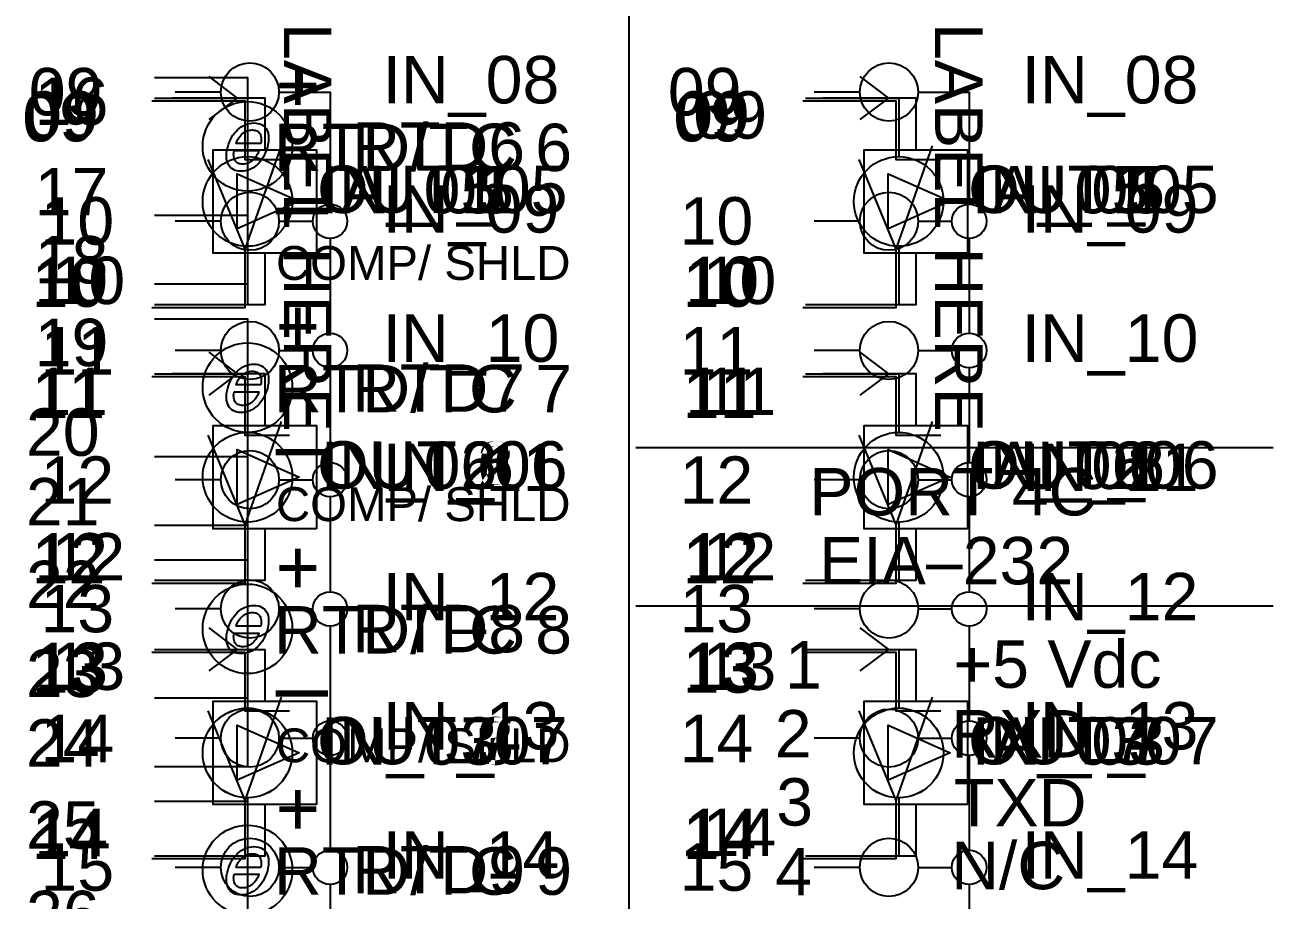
# Model space of a CAD drawing. Extents: x 1 to 23.7, y 0.2 to 17.
# Drawn here: x 18.198 to 20.01, y 12.11 to 13.38 of the extents above; entities that cross this region are included whole.
import ezdxf

# ---------------------------------------------------------------- set-up
doc = ezdxf.new("R2010")
doc.units = 0
doc.header["$MEASUREMENT"] = 0
for name, color, linetype in [('2_01__0-__EMPTY', 7, 'CONTINUOUS'), ('2_02__A0__EIA-232_EIA-485', 7, 'CONTINUOUS'), ('2_03__1-___4__DI__4__DO__S', 7, 'CONTINUOUS'), ('2_04__B-___4__DI__4__DO__F', 7, 'CONTINUOUS'), ('2_05__C-___4__DI__3__DO', 7, 'CONTINUOUS'), ('2_06__2X___8__DO__STD_FORM', 7, 'CONTINUOUS'), ('2_07__2A___8__DO__STD_FORM', 7, 'CONTINUOUS'), ('2_08__2B___8__DO__STD__6__', 7, 'CONTINUOUS'), ('2_09__2C___8__DO__STD__2__', 7, 'CONTINUOUS'), ('2_10__3-___8__DI', 7, 'CONTINUOUS'), ('2_11__D-___14__DI', 7, 'CONTINUOUS'), ('2_12__5-___8__AI', 7, 'CONTINUOUS'), ('2_13__6-___4__AI__4__AO', 7, 'CONTINUOUS'), ('3_01__0-__EMPTY', 7, 'CONTINUOUS'), ('3_02__9X__RTD', 7, 'CONTINUOUS'), ('3_03__91__RTD_TC', 7, 'CONTINUOUS'), ('3_04__1-___4__DI__4__DO__S', 7, 'CONTINUOUS'), ('3_05__B-___4__DI__4__DO__F', 7, 'CONTINUOUS'), ('3_06__C-___4__DI__3__DO', 7, 'CONTINUOUS'), ('3_07__2X___8__DO__STD_FORM', 7, 'CONTINUOUS'), ('3_08__2A___8__DO__STD_FORM', 7, 'CONTINUOUS'), ('3_09__2B___8__DO__STD__6__', 7, 'CONTINUOUS'), ('3_10__2C___8__DO__STD__2__', 7, 'CONTINUOUS'), ('3_11__3-___8__DI', 7, 'CONTINUOUS'), ('3_12__D-___14__DI', 7, 'CONTINUOUS'), ('3_13__5-___8__AI', 7, 'CONTINUOUS'), ('3_14__6-___4__AI__4__AO', 7, 'CONTINUOUS'), ('6_00_____DWG', 7, 'CONTINUOUS')]:
    doc.layers.add(name, color=color, linetype=linetype)
doc.styles.add('ARIAL', font='arial.ttf')

msp = doc.modelspace()

# ---------------------------------------------------------------- linework, layer by layer
at = {"layer": '2_02__A0__EIA-232_EIA-485'}
for points in [[(19.0846, 12.7667), (20.0096, 12.7667)], [(19.0846, 12.5367), (20.0096, 12.5367)]]:
    msp.add_lwpolyline(points, dxfattribs=at)
at = {"layer": '2_03__1-___4__DI__4__DO__S'}
for points in [[(19.3312, 13.2735), (19.4662, 13.2735), (19.4662, 13.1885)], [(19.4662, 13.0585), (19.4662, 12.9735), (19.3312, 12.9735)], [(19.3312, 12.8734), (19.4662, 12.8734), (19.4662, 12.7884)], [(19.4662, 12.6584), (19.4662, 12.5734), (19.3312, 12.5734)], [(19.3312, 12.4733), (19.4662, 12.4734), (19.4662, 12.3884)], [(19.4662, 12.2584), (19.4662, 12.1734), (19.3312, 12.1734)]]:
    msp.add_lwpolyline(points, dxfattribs=at)
for centre in [(19.4662, 13.1235), (19.4662, 12.7234), (19.4662, 12.3234)]:
    msp.add_circle(centre, 0.065, dxfattribs=at)
at = {"layer": '2_04__B-___4__DI__4__DO__F'}
for points in [[(19.3312, 13.2735), (19.4662, 13.2735), (19.4662, 13.1885)], [(19.4662, 13.0585), (19.4662, 12.9735), (19.3312, 12.9735)], [(19.3312, 12.8734), (19.4662, 12.8734), (19.4662, 12.7884)], [(19.4662, 12.6584), (19.4662, 12.5734), (19.3312, 12.5734)], [(19.3312, 12.4733), (19.4662, 12.4734), (19.4662, 12.3884)], [(19.4662, 12.2584), (19.4662, 12.1734), (19.3312, 12.1734)]]:
    msp.add_lwpolyline(points, dxfattribs=at)
for centre in [(19.4662, 13.1235), (19.4662, 12.7234), (19.4662, 12.3233)]:
    msp.add_circle(centre, 0.065, dxfattribs=at)
at = {"layer": '2_05__C-___4__DI__3__DO'}
for points in [[(19.3312, 13.2735), (19.4662, 13.2735), (19.4662, 13.1885)], [(19.4662, 13.0585), (19.4662, 12.9735), (19.3312, 12.9735)], [(19.3312, 12.8734), (19.4662, 12.8734), (19.4662, 12.7884)], [(19.4662, 12.6584), (19.4662, 12.5734), (19.3312, 12.5734)], [(19.3312, 12.4733), (19.4662, 12.4734), (19.4662, 12.3884)], [(19.4662, 12.2584), (19.4662, 12.1734), (19.3312, 12.1734)]]:
    msp.add_lwpolyline(points, dxfattribs=at)
for centre in [(19.4662, 13.1235), (19.4662, 12.7234), (19.4662, 12.3233)]:
    msp.add_circle(centre, 0.065, dxfattribs=at)
at = {"layer": '2_06__2X___8__DO__STD_FORM'}
for points in [[(19.3273, 13.2695), (19.4623, 13.2695), (19.4623, 13.1844)], [(19.4086, 13.1844), (19.4623, 13.0544), (19.4623, 12.9694), (19.3273, 12.9694)], [(19.3273, 12.8695), (19.4623, 12.8695), (19.4623, 12.7844)], [(19.4086, 12.7844), (19.4623, 12.6544), (19.4623, 12.5694), (19.3273, 12.5694)], [(19.3273, 12.4696), (19.4623, 12.4696), (19.4623, 12.3845)], [(19.4086, 12.3844), (19.4623, 12.2544), (19.4623, 12.1695), (19.3273, 12.1695)]]:
    msp.add_lwpolyline(points, dxfattribs=at)
at = {"layer": '2_07__2A___8__DO__STD_FORM'}
for points in [[(19.3273, 13.2695), (19.4623, 13.2695), (19.4623, 13.2695), (19.4623, 13.1844), (19.5273, 13.1844)], [(19.5148, 13.2044), (19.4623, 13.0544), (19.4623, 12.9694), (19.3273, 12.9694)], [(19.3273, 12.8695), (19.4623, 12.8695), (19.4623, 12.8695), (19.4623, 12.7844), (19.5273, 12.7844)], [(19.5148, 12.8044), (19.4623, 12.6544), (19.4623, 12.5694), (19.3273, 12.5694)], [(19.3273, 12.4696), (19.4623, 12.4696), (19.4623, 12.4696), (19.4623, 12.3844), (19.5273, 12.3844)], [(19.5148, 12.4044), (19.4623, 12.2544), (19.4623, 12.1695), (19.3273, 12.1695)]]:
    msp.add_lwpolyline(points, dxfattribs=at)
at = {"layer": '2_08__2B___8__DO__STD__6__'}
for points in [[(19.3273, 13.2695), (19.4623, 13.2695), (19.4623, 13.1844)], [(19.4086, 13.1844), (19.4623, 13.0544), (19.4623, 12.9694), (19.3273, 12.9694)], [(19.3273, 12.8695), (19.4623, 12.8695), (19.4623, 12.7844)], [(19.4086, 12.7844), (19.4623, 12.6544), (19.4623, 12.5694), (19.3273, 12.5694)], [(19.3273, 12.4696), (19.4623, 12.4696), (19.4623, 12.4696), (19.4623, 12.3844), (19.5273, 12.3844)], [(19.5148, 12.4044), (19.4623, 12.2544), (19.4623, 12.1695), (19.3273, 12.1695)]]:
    msp.add_lwpolyline(points, dxfattribs=at)
at = {"layer": '2_09__2C___8__DO__STD__2__'}
for points in [[(19.3273, 13.2695), (19.4623, 13.2695), (19.4623, 13.2695), (19.4623, 13.1844), (19.5273, 13.1844)], [(19.5148, 13.2044), (19.4623, 13.0544), (19.4623, 12.9694), (19.3273, 12.9694)], [(19.3273, 12.8695), (19.4623, 12.8695), (19.4623, 12.8695), (19.4623, 12.7844), (19.5273, 12.7844)], [(19.5148, 12.8044), (19.4623, 12.6544), (19.4623, 12.5694), (19.3273, 12.5694)], [(19.3273, 12.4696), (19.4623, 12.4696), (19.4623, 12.4696), (19.4623, 12.3844), (19.5273, 12.3844)], [(19.5148, 12.4044), (19.4623, 12.2544), (19.4623, 12.1695), (19.3273, 12.1695)]]:
    msp.add_lwpolyline(points, dxfattribs=at)
at = {"layer": '2_10__3-___8__DI'}
for points in [[(19.3312, 13.2735), (19.4662, 13.2735), (19.4662, 13.1885)], [(19.4662, 13.0585), (19.4662, 12.9735), (19.3312, 12.9735)], [(19.3312, 12.8734), (19.4662, 12.8734), (19.4662, 12.7884)], [(19.4662, 12.6584), (19.4662, 12.5734), (19.3312, 12.5734)], [(19.3312, 12.4734), (19.4662, 12.4734), (19.4662, 12.3884)], [(19.4662, 12.2584), (19.4662, 12.1734), (19.3312, 12.1734)]]:
    msp.add_lwpolyline(points, dxfattribs=at)
for centre in [(19.4662, 13.1235), (19.4662, 12.7234), (19.4662, 12.3234)]:
    msp.add_circle(centre, 0.065, dxfattribs=at)
at = {"layer": '2_11__D-___14__DI'}
for points in [[(19.4099, 13.2823), (19.3435, 13.2823)], [(19.4944, 13.2823), (19.5685, 13.2823), (19.5685, 13.1198)], [(19.4099, 13.0948), (19.3435, 13.0948)], [(19.4944, 13.0948), (19.5435, 13.0948)], [(19.5685, 13.0698), (19.5685, 12.9323)], [(19.4099, 12.9073), (19.3435, 12.9073)], [(19.4944, 12.9073), (19.5435, 12.9073)], [(19.5685, 12.8823), (19.5685, 12.7448)], [(19.4099, 12.7198), (19.3435, 12.7198)], [(19.4944, 12.7198), (19.5435, 12.7198)], [(19.5685, 12.6948), (19.5685, 12.5573)], [(19.4099, 12.5323), (19.3435, 12.5323)], [(19.4944, 12.5323), (19.5435, 12.5323)], [(19.5685, 12.5073), (19.5685, 12.3698)], [(19.4099, 12.3448), (19.3435, 12.3448)], [(19.4944, 12.3448), (19.5435, 12.3448)], [(19.5685, 12.3198), (19.5685, 12.1823)], [(19.4099, 12.1573), (19.3435, 12.1573)], [(19.4944, 12.1573), (19.5435, 12.1573)], [(19.5685, 12.1323), (19.5685, 11.9698), (19.3435, 11.9698)]]:
    msp.add_lwpolyline(points, dxfattribs=at)
for centre, radius in [((19.4521, 13.2823), 0.0422), ((19.4521, 13.0948), 0.0422), ((19.5685, 13.0948), 0.025), ((19.4521, 12.9073), 0.0422), ((19.5685, 12.9073), 0.025), ((19.4521, 12.7198), 0.0422), ((19.5685, 12.7198), 0.025), ((19.4521, 12.5323), 0.0422), ((19.5685, 12.5323), 0.025), ((19.4521, 12.3448), 0.0422), ((19.5685, 12.3448), 0.025), ((19.4521, 12.1573), 0.0422), ((19.5685, 12.1573), 0.025)]:
    msp.add_circle(centre, radius, dxfattribs=at)
at = {"layer": '2_12__5-___8__AI'}
for points in [[(19.4099, 13.3049), (19.4512, 13.2736), (19.4099, 13.2424)], [(19.3562, 13.2737), (19.4912, 13.2737), (19.4912, 13.1987)], [(19.5661, 13.0487), (19.4161, 13.0487), (19.4161, 13.1986), (19.5661, 13.1986), (19.5661, 13.0487)], [(19.4511, 13.0837), (19.4511, 13.1637), (19.5411, 13.1237), (19.4511, 13.0837)], [(19.4912, 13.0486), (19.4912, 12.9735), (19.3562, 12.9735)], [(19.4099, 12.9049), (19.4512, 12.8736), (19.4099, 12.8424)], [(19.3562, 12.8737), (19.4912, 12.8737), (19.4912, 12.7986)], [(19.5661, 12.6486), (19.4161, 12.6486), (19.4161, 12.7986), (19.5661, 12.7986), (19.5661, 12.6486)], [(19.4511, 12.6836), (19.4511, 12.7636), (19.5411, 12.7236), (19.4511, 12.6836)], [(19.4912, 12.6486), (19.4912, 12.5735), (19.3562, 12.5735)], [(19.4099, 12.5048), (19.4512, 12.4736), (19.4099, 12.4424)], [(19.3562, 12.4736), (19.4912, 12.4736), (19.4912, 12.3985)], [(19.5661, 12.2485), (19.4161, 12.2485), (19.4161, 12.3985), (19.5661, 12.3985), (19.5661, 12.2485)], [(19.4511, 12.2836), (19.4511, 12.3636), (19.5411, 12.3235), (19.4511, 12.2836)], [(19.4912, 12.2485), (19.4912, 12.1734), (19.3562, 12.1734)]]:
    msp.add_lwpolyline(points, dxfattribs=at)
at = {"layer": '2_13__6-___4__AI__4__AO'}
for points in [[(19.4099, 13.3049), (19.4512, 13.2736), (19.4099, 13.2424)], [(19.3562, 13.2737), (19.4912, 13.2737), (19.4912, 13.1987)], [(19.5661, 13.0487), (19.4161, 13.0487), (19.4161, 13.1986), (19.5661, 13.1986), (19.5661, 13.0487)], [(19.4511, 13.0837), (19.4511, 13.1637), (19.5411, 13.1237), (19.4511, 13.0837)], [(19.4912, 13.0486), (19.4912, 12.9735), (19.3562, 12.9735)], [(19.4099, 12.9049), (19.4512, 12.8736), (19.4099, 12.8424)], [(19.3562, 12.8737), (19.4912, 12.8737), (19.4912, 12.7986)], [(19.5661, 12.6486), (19.4161, 12.6486), (19.4161, 12.7986), (19.5661, 12.7986), (19.5661, 12.6486)], [(19.4511, 12.6836), (19.4511, 12.7636), (19.5411, 12.7236), (19.4511, 12.6836)], [(19.4912, 12.6486), (19.4912, 12.5735), (19.3562, 12.5735)], [(19.4099, 12.5048), (19.4512, 12.4736), (19.4099, 12.4424)], [(19.3562, 12.4736), (19.4912, 12.4736), (19.4912, 12.3985)], [(19.5661, 12.2485), (19.4161, 12.2485), (19.4161, 12.3985), (19.5661, 12.3985), (19.5661, 12.2485)], [(19.4511, 12.2836), (19.4511, 12.3636), (19.5411, 12.3235), (19.4511, 12.2836)], [(19.4912, 12.2485), (19.4912, 12.1734), (19.3562, 12.1734)]]:
    msp.add_lwpolyline(points, dxfattribs=at)
at = {"layer": '3_02__9X__RTD'}
for points in [[(18.3861, 13.3034), (18.5211, 13.3035), (18.5211, 13.2685)], [(18.5211, 13.1385), (18.5211, 13.0034), (18.3861, 13.0034)], [(18.3861, 13.1034), (18.5211, 13.1034)], [(18.3861, 12.9534), (18.5211, 12.9534), (18.5211, 12.9184)], [(18.5211, 12.7884), (18.5211, 12.6534), (18.3861, 12.6534)], [(18.3861, 12.7534), (18.5211, 12.7534)], [(18.3861, 12.6034), (18.5211, 12.6034), (18.5211, 12.5684)], [(18.5211, 12.4384), (18.5211, 12.3034), (18.3861, 12.3034)], [(18.3861, 12.4034), (18.5211, 12.4034)], [(18.3861, 12.2534), (18.5211, 12.2534), (18.5211, 12.2184)]]:
    msp.add_lwpolyline(points, dxfattribs=at)
for points in [[(18.5366, 13.2368, -0.143998), (18.5459, 13.2318, -0.134668), (18.5509, 13.2225, -0.092608), (18.5514, 13.2098, -0.064693), (18.5474, 13.1949, -0.06933), (18.5401, 13.1822, -0.080584), (18.5301, 13.1729, -0.095051), (18.5182, 13.1679, -0.105205), (18.5056, 13.1679, -0.144282), (18.4964, 13.1729, -0.134327), (18.4914, 13.1822, -0.092374), (18.4908, 13.1949, -0.064684), (18.4948, 13.2098, -0.069188), (18.5022, 13.2225, -0.080393), (18.5121, 13.2318, -0.095121), (18.524, 13.2368, -0.105176)], [(18.5404, 13.2074), (18.5045, 13.2074), (18.5056, 13.2105, -0.062591), (18.5104, 13.2184, -0.080511), (18.5165, 13.224, -0.095491), (18.5238, 13.2269, -0.097303), (18.5316, 13.2269, -0.142807), (18.5373, 13.224, -0.135554), (18.5404, 13.2184, -0.08583), (18.541, 13.2105)], [(18.5016, 13.1974), (18.5375, 13.1974), (18.5364, 13.1943, -0.062591), (18.5316, 13.1864, -0.080511), (18.5255, 13.1808, -0.095491), (18.5183, 13.1779, -0.097303), (18.5105, 13.1779, -0.142807), (18.5048, 13.1808, -0.135554), (18.5016, 13.1864, -0.08583), (18.5011, 13.1943)], [(18.5366, 12.8868, -0.143998), (18.5459, 12.8818, -0.134668), (18.5509, 12.8725, -0.092608), (18.5514, 12.8598, -0.064693), (18.5474, 12.8449, -0.06933), (18.5401, 12.8322, -0.080584), (18.5301, 12.8229, -0.095051), (18.5182, 12.8179, -0.105205), (18.5056, 12.8179, -0.144282), (18.4964, 12.8229, -0.134327), (18.4914, 12.8322, -0.092374), (18.4908, 12.8449, -0.064684), (18.4948, 12.8598, -0.069188), (18.5022, 12.8725, -0.080393), (18.5121, 12.8818, -0.095121), (18.524, 12.8868, -0.105176)], [(18.5404, 12.8573), (18.5045, 12.8573), (18.5056, 12.8604, -0.062591), (18.5104, 12.8684, -0.080511), (18.5165, 12.8739, -0.095491), (18.5238, 12.8769, -0.097303), (18.5316, 12.8769, -0.142807), (18.5373, 12.8739, -0.135554), (18.5404, 12.8684, -0.08583), (18.541, 12.8604)], [(18.5016, 12.8473), (18.5375, 12.8473), (18.5364, 12.8442, -0.062591), (18.5316, 12.8363, -0.080511), (18.5255, 12.8308, -0.095491), (18.5183, 12.8278, -0.097303), (18.5105, 12.8278, -0.142807), (18.5048, 12.8308, -0.135554), (18.5016, 12.8363, -0.08583), (18.5011, 12.8442)], [(18.5366, 12.5368, -0.143998), (18.5459, 12.5318, -0.134668), (18.5509, 12.5225, -0.092608), (18.5514, 12.5098, -0.064693), (18.5474, 12.4949, -0.06933), (18.5401, 12.4822, -0.080584), (18.5301, 12.4729, -0.095051), (18.5182, 12.4679, -0.105205), (18.5056, 12.4679, -0.144282), (18.4964, 12.4729, -0.134327), (18.4914, 12.4822, -0.092374), (18.4908, 12.4949, -0.064684), (18.4948, 12.5098, -0.069188), (18.5022, 12.5225, -0.080393), (18.5121, 12.5318, -0.095121), (18.524, 12.5368, -0.105176)], [(18.5404, 12.5073), (18.5045, 12.5073), (18.5056, 12.5104, -0.062591), (18.5104, 12.5183, -0.080511), (18.5165, 12.5239, -0.095491), (18.5238, 12.5268, -0.097303), (18.5316, 12.5268, -0.142807), (18.5373, 12.5239, -0.135554), (18.5404, 12.5183, -0.08583), (18.541, 12.5104)], [(18.5016, 12.4973), (18.5375, 12.4973), (18.5364, 12.4942, -0.062591), (18.5316, 12.4863, -0.080511), (18.5255, 12.4807, -0.095491), (18.5183, 12.4778, -0.097303), (18.5105, 12.4778, -0.142807), (18.5048, 12.4807, -0.135554), (18.5016, 12.4863, -0.08583), (18.5011, 12.4942)], [(18.5366, 12.1868, -0.143998), (18.5459, 12.1818, -0.134668), (18.5509, 12.1725, -0.092608), (18.5514, 12.1598, -0.064693), (18.5474, 12.1449, -0.06933), (18.5401, 12.1322, -0.080584), (18.5301, 12.1229, -0.095051), (18.5182, 12.1179, -0.105205), (18.5056, 12.1179, -0.144282), (18.4964, 12.1229, -0.134327), (18.4914, 12.1322, -0.092374), (18.4908, 12.1449, -0.064684), (18.4948, 12.1598, -0.069188), (18.5022, 12.1725, -0.080393), (18.5121, 12.1818, -0.095121), (18.524, 12.1868, -0.105176)], [(18.5404, 12.1573), (18.5045, 12.1573), (18.5056, 12.1604, -0.062591), (18.5104, 12.1684, -0.080511), (18.5165, 12.1739, -0.095491), (18.5238, 12.1768, -0.097303), (18.5316, 12.1768, -0.142807), (18.5373, 12.1739, -0.135554), (18.5404, 12.1684, -0.08583), (18.541, 12.1604)], [(18.5016, 12.1473), (18.5375, 12.1473), (18.5364, 12.1442, -0.062591), (18.5316, 12.1363, -0.080511), (18.5255, 12.1308, -0.095491), (18.5183, 12.1278, -0.097303), (18.5105, 12.1278, -0.142807), (18.5048, 12.1308, -0.135554), (18.5016, 12.1363, -0.08583), (18.5011, 12.1442)]]:
    msp.add_lwpolyline(points, format="xyb", close=True, dxfattribs=at)
for centre in [(18.5211, 13.2035), (18.5211, 12.8534), (18.5211, 12.5034), (18.5211, 12.1534)]:
    msp.add_circle(centre, 0.065, dxfattribs=at)
at = {"layer": '3_03__91__RTD_TC'}
for points in [[(18.3861, 13.3034), (18.5211, 13.3034), (18.5211, 13.0034), (18.3861, 13.0034)], [(18.3861, 13.1034), (18.5211, 13.1034)], [(18.3861, 12.9534), (18.5211, 12.9534), (18.5211, 12.6534), (18.3861, 12.6534)], [(18.3861, 12.7534), (18.5211, 12.7534)], [(18.3862, 12.6033), (18.5211, 12.6034), (18.5211, 12.3034), (18.3862, 12.3034)], [(18.3862, 12.4034), (18.5211, 12.4034)], [(18.3862, 12.2533), (18.5211, 12.2534), (18.5211, 11.9533), (18.3862, 11.9533)]]:
    msp.add_lwpolyline(points, dxfattribs=at)
at = {"layer": '3_04__1-___4__DI__4__DO__S'}
for points in [[(18.3861, 13.2735), (18.5211, 13.2735), (18.5211, 13.1885)], [(18.5211, 13.0585), (18.5211, 12.9735), (18.3861, 12.9735)], [(18.3861, 12.8734), (18.5211, 12.8734), (18.5211, 12.7884)], [(18.5211, 12.6584), (18.5211, 12.5734), (18.3861, 12.5734)], [(18.3861, 12.4733), (18.5211, 12.4734), (18.5211, 12.3884)], [(18.5211, 12.2584), (18.5211, 12.1734), (18.3861, 12.1734)]]:
    msp.add_lwpolyline(points, dxfattribs=at)
for centre in [(18.5211, 13.1235), (18.5211, 12.7234), (18.5211, 12.3234)]:
    msp.add_circle(centre, 0.065, dxfattribs=at)
at = {"layer": '3_05__B-___4__DI__4__DO__F'}
for points in [[(18.3861, 13.2735), (18.5211, 13.2735), (18.5211, 13.1885)], [(18.5211, 13.0585), (18.5211, 12.9735), (18.3861, 12.9735)], [(18.3861, 12.8734), (18.5211, 12.8734), (18.5211, 12.7884)], [(18.5211, 12.6584), (18.5211, 12.5734), (18.3861, 12.5734)], [(18.3861, 12.4733), (18.5211, 12.4734), (18.5211, 12.3884)], [(18.5211, 12.2584), (18.5211, 12.1734), (18.3861, 12.1734)]]:
    msp.add_lwpolyline(points, dxfattribs=at)
for centre in [(18.5211, 13.1235), (18.5211, 12.7234), (18.5211, 12.3233)]:
    msp.add_circle(centre, 0.065, dxfattribs=at)
at = {"layer": '3_06__C-___4__DI__3__DO'}
for points in [[(18.3861, 13.2735), (18.5211, 13.2735), (18.5211, 13.1885)], [(18.5211, 13.0585), (18.5211, 12.9735), (18.3861, 12.9735)], [(18.3861, 12.8734), (18.5211, 12.8734), (18.5211, 12.7884)], [(18.5211, 12.6584), (18.5211, 12.5734), (18.3861, 12.5734)], [(18.3861, 12.4733), (18.5211, 12.4734), (18.5211, 12.3884)], [(18.5211, 12.2584), (18.5211, 12.1734), (18.3861, 12.1734)]]:
    msp.add_lwpolyline(points, dxfattribs=at)
for centre in [(18.5211, 13.1235), (18.5211, 12.7234), (18.5211, 12.3233)]:
    msp.add_circle(centre, 0.065, dxfattribs=at)
at = {"layer": '3_07__2X___8__DO__STD_FORM'}
for points in [[(18.3823, 13.2695), (18.5172, 13.2695), (18.5172, 13.1844)], [(18.4635, 13.1844), (18.5172, 13.0544), (18.5172, 12.9694), (18.3823, 12.9694)], [(18.3823, 12.8695), (18.5172, 12.8695), (18.5172, 12.7844)], [(18.4635, 12.7844), (18.5172, 12.6544), (18.5172, 12.5694), (18.3823, 12.5694)], [(18.3823, 12.4696), (18.5172, 12.4696), (18.5172, 12.3845)], [(18.4635, 12.3844), (18.5172, 12.2544), (18.5172, 12.1695), (18.3823, 12.1695)]]:
    msp.add_lwpolyline(points, dxfattribs=at)
at = {"layer": '3_08__2A___8__DO__STD_FORM'}
for points in [[(18.3823, 13.2695), (18.5173, 13.2695), (18.5173, 13.2695), (18.5173, 13.1844), (18.5822, 13.1844)], [(18.5698, 13.2044), (18.5172, 13.0544), (18.5173, 12.9694), (18.3823, 12.9694)], [(18.3823, 12.8695), (18.5173, 12.8695), (18.5173, 12.8695), (18.5173, 12.7844), (18.5822, 12.7844)], [(18.5698, 12.8044), (18.5172, 12.6544), (18.5173, 12.5694), (18.3823, 12.5694)], [(18.3823, 12.4696), (18.5173, 12.4696), (18.5173, 12.4696), (18.5173, 12.3844), (18.5822, 12.3844)], [(18.5698, 12.4044), (18.5172, 12.2544), (18.5173, 12.1695), (18.3823, 12.1695)]]:
    msp.add_lwpolyline(points, dxfattribs=at)
at = {"layer": '3_09__2B___8__DO__STD__6__'}
for points in [[(18.3823, 13.2695), (18.5172, 13.2695), (18.5172, 13.1844)], [(18.4635, 13.1844), (18.5172, 13.0544), (18.5172, 12.9694), (18.3823, 12.9694)], [(18.3823, 12.8695), (18.5172, 12.8695), (18.5172, 12.7844)], [(18.4635, 12.7844), (18.5172, 12.6544), (18.5172, 12.5694), (18.3823, 12.5694)], [(18.3823, 12.4696), (18.5173, 12.4696), (18.5173, 12.4696), (18.5173, 12.3844), (18.5822, 12.3844)], [(18.5698, 12.4044), (18.5172, 12.2544), (18.5173, 12.1695), (18.3823, 12.1695)]]:
    msp.add_lwpolyline(points, dxfattribs=at)
at = {"layer": '3_10__2C___8__DO__STD__2__'}
for points in [[(18.3823, 13.2695), (18.5173, 13.2695), (18.5173, 13.2695), (18.5173, 13.1844), (18.5822, 13.1844)], [(18.5698, 13.2044), (18.5172, 13.0544), (18.5173, 12.9694), (18.3823, 12.9694)], [(18.3823, 12.8695), (18.5173, 12.8695), (18.5173, 12.8695), (18.5173, 12.7844), (18.5822, 12.7844)], [(18.5698, 12.8044), (18.5172, 12.6544), (18.5173, 12.5694), (18.3823, 12.5694)], [(18.3823, 12.4696), (18.5173, 12.4696), (18.5173, 12.4696), (18.5173, 12.3844), (18.5822, 12.3844)], [(18.5698, 12.4044), (18.5172, 12.2544), (18.5173, 12.1695), (18.3823, 12.1695)]]:
    msp.add_lwpolyline(points, dxfattribs=at)
at = {"layer": '3_11__3-___8__DI'}
for points in [[(18.3861, 13.2735), (18.5211, 13.2735), (18.5211, 13.1885)], [(18.5211, 13.0585), (18.5211, 12.9735), (18.3861, 12.9735)], [(18.3861, 12.8734), (18.5211, 12.8734), (18.5211, 12.7884)], [(18.5211, 12.6584), (18.5211, 12.5734), (18.3861, 12.5734)], [(18.3861, 12.4734), (18.5211, 12.4734), (18.5211, 12.3884)], [(18.5211, 12.2584), (18.5211, 12.1734), (18.3861, 12.1734)]]:
    msp.add_lwpolyline(points, dxfattribs=at)
for centre in [(18.5211, 13.1235), (18.5211, 12.7234), (18.5211, 12.3234)]:
    msp.add_circle(centre, 0.065, dxfattribs=at)
at = {"layer": '3_12__D-___14__DI'}
for points in [[(18.4823, 13.2823), (18.4159, 13.2823)], [(18.5668, 13.2823), (18.6409, 13.2823), (18.6409, 13.1198)], [(18.4823, 13.0948), (18.4159, 13.0948)], [(18.5668, 13.0948), (18.6159, 13.0948)], [(18.6409, 13.0698), (18.6409, 12.9323)], [(18.4823, 12.9073), (18.4159, 12.9073)], [(18.5668, 12.9073), (18.6159, 12.9073)], [(18.6409, 12.8823), (18.6409, 12.7448)], [(18.4823, 12.7198), (18.4159, 12.7198)], [(18.5668, 12.7198), (18.6159, 12.7198)], [(18.6409, 12.6948), (18.6409, 12.5573)], [(18.4823, 12.5323), (18.4159, 12.5323)], [(18.5668, 12.5323), (18.6159, 12.5323)], [(18.6409, 12.5073), (18.6409, 12.3698)], [(18.4823, 12.3448), (18.4159, 12.3448)], [(18.5668, 12.3448), (18.6159, 12.3448)], [(18.6409, 12.3198), (18.6409, 12.1823)], [(18.4823, 12.1573), (18.4159, 12.1573)], [(18.5668, 12.1573), (18.6159, 12.1573)], [(18.6409, 12.1323), (18.6409, 11.9698), (18.4159, 11.9698)]]:
    msp.add_lwpolyline(points, dxfattribs=at)
for centre, radius in [((18.5245, 13.2823), 0.0422), ((18.5245, 13.0948), 0.0422), ((18.6409, 13.0948), 0.025), ((18.5245, 12.9073), 0.0422), ((18.6409, 12.9073), 0.025), ((18.5245, 12.7198), 0.0422), ((18.6409, 12.7198), 0.025), ((18.5245, 12.5323), 0.0422), ((18.6409, 12.5323), 0.025), ((18.5245, 12.3448), 0.0422), ((18.6409, 12.3448), 0.025), ((18.5245, 12.1573), 0.0422), ((18.6409, 12.1573), 0.025)]:
    msp.add_circle(centre, radius, dxfattribs=at)
at = {"layer": '3_13__5-___8__AI'}
for points in [[(18.4649, 13.3049), (18.5061, 13.2736), (18.4649, 13.2424)], [(18.4111, 13.2737), (18.5461, 13.2737), (18.5461, 13.1987)], [(18.6211, 13.0487), (18.4711, 13.0487), (18.4711, 13.1986), (18.6211, 13.1986), (18.6211, 13.0487)], [(18.5061, 13.0837), (18.5061, 13.1637), (18.5961, 13.1237), (18.5061, 13.0837)], [(18.5461, 13.0486), (18.5461, 12.9735), (18.4111, 12.9735)], [(18.4649, 12.9049), (18.5061, 12.8736), (18.4649, 12.8424)], [(18.4111, 12.8737), (18.5461, 12.8737), (18.5461, 12.7986)], [(18.6211, 12.6486), (18.4711, 12.6486), (18.4711, 12.7986), (18.6211, 12.7986), (18.6211, 12.6486)], [(18.5061, 12.6836), (18.5061, 12.7636), (18.5961, 12.7236), (18.5061, 12.6836)], [(18.5461, 12.6486), (18.5461, 12.5735), (18.4111, 12.5735)], [(18.4649, 12.5048), (18.5061, 12.4736), (18.4649, 12.4424)], [(18.4111, 12.4736), (18.5461, 12.4736), (18.5461, 12.3985)], [(18.6211, 12.2485), (18.4711, 12.2485), (18.4711, 12.3985), (18.6211, 12.3985), (18.6211, 12.2485)], [(18.5061, 12.2836), (18.5061, 12.3636), (18.5961, 12.3235), (18.5061, 12.2836)], [(18.5461, 12.2485), (18.5461, 12.1734), (18.4111, 12.1734)]]:
    msp.add_lwpolyline(points, dxfattribs=at)
at = {"layer": '3_14__6-___4__AI__4__AO'}
for points in [[(18.4649, 13.3049), (18.5061, 13.2736), (18.4649, 13.2424)], [(18.4111, 13.2737), (18.5461, 13.2737), (18.5461, 13.1987)], [(18.6211, 13.0487), (18.4711, 13.0487), (18.4711, 13.1986), (18.6211, 13.1986), (18.6211, 13.0487)], [(18.5061, 13.0837), (18.5061, 13.1637), (18.5961, 13.1237), (18.5061, 13.0837)], [(18.5461, 13.0486), (18.5461, 12.9735), (18.4111, 12.9735)], [(18.4649, 12.9049), (18.5061, 12.8736), (18.4649, 12.8424)], [(18.4111, 12.8737), (18.5461, 12.8737), (18.5461, 12.7986)], [(18.6211, 12.6486), (18.4711, 12.6486), (18.4711, 12.7986), (18.6211, 12.7986), (18.6211, 12.6486)], [(18.5061, 12.6836), (18.5061, 12.7636), (18.5961, 12.7236), (18.5061, 12.6836)], [(18.5461, 12.6486), (18.5461, 12.5735), (18.4111, 12.5735)], [(18.4649, 12.5048), (18.5061, 12.4736), (18.4649, 12.4424)], [(18.4111, 12.4736), (18.5461, 12.4736), (18.5461, 12.3985)], [(18.6211, 12.2485), (18.4711, 12.2485), (18.4711, 12.3985), (18.6211, 12.3985), (18.6211, 12.2485)], [(18.5061, 12.2836), (18.5061, 12.3636), (18.5961, 12.3235), (18.5061, 12.2836)], [(18.5461, 12.2485), (18.5461, 12.1734), (18.4111, 12.1734)]]:
    msp.add_lwpolyline(points, dxfattribs=at)
at = {"layer": '6_00_____DWG'}
msp.add_lwpolyline([(19.0746, 15.2196), (19.0746, 11.3497)], dxfattribs=at)

# ---------------------------------------------------------------- texts
at = {"layer": '2_01__0-__EMPTY', "style": 'ARIAL'}
msp.add_text('PLACE EXPANSION CARD LABEL HERE', height=0.068833, rotation=270, dxfattribs=at).set_placement((19.5191, 14.6114))
at = {"layer": '2_02__A0__EIA-232_EIA-485', "style": 'ARIAL'}
for s, height, p in [('PORT 4C', 0.06883, (19.3366, 12.6679)), ('EIA–232', 0.06883, (19.3507, 12.5679)), ('1', 0.0688, (19.3012, 12.4168)), ('+5 Vdc', 0.06883, (19.5457, 12.4178)), ('2', 0.0688, (19.2864, 12.3168)), ('RXD', 0.06883, (19.5423, 12.3167)), ('3', 0.0688, (19.2885, 12.2179)), ('TXD', 0.06883, (19.5465, 12.2167)), ('N/C', 0.06883, (19.5423, 12.1256)), ('4', 0.0688, (19.2871, 12.1168))]:
    msp.add_text(s, height=height, dxfattribs=at).set_placement(p)
at = {"layer": '2_03__1-___4__DI__4__DO__S', "style": 'ARIAL'}
for s, p in [('09', (19.1432, 13.2146)), ('IN_01', (19.572, 13.1063)), ('10', (19.1566, 12.9746)), ('11', (19.1566, 12.8135)), ('IN_02', (19.572, 12.7062)), ('12', (19.1566, 12.5735)), ('13', (19.1566, 12.4147)), ('IN_03', (19.572, 12.3063)), ('14', (19.1566, 12.1735))]:
    msp.add_text(s, height=0.06883, dxfattribs=at).set_placement(p)
at = {"layer": '2_04__B-___4__DI__4__DO__F', "style": 'ARIAL'}
for s, p in [('09', (19.1432, 13.2146)), ('IN_01', (19.572, 13.1063)), ('10', (19.1566, 12.9746)), ('11', (19.1566, 12.8135)), ('IN_02', (19.572, 12.7062)), ('12', (19.1566, 12.5735)), ('13', (19.1566, 12.4147)), ('IN_03', (19.572, 12.3063)), ('14', (19.1566, 12.1735))]:
    msp.add_text(s, height=0.06883, dxfattribs=at).set_placement(p)
at = {"layer": '2_05__C-___4__DI__3__DO', "style": 'ARIAL'}
for s, p in [('09', (19.1432, 13.2146)), ('IN_01', (19.572, 13.1063)), ('10', (19.1566, 12.9746)), ('11', (19.1566, 12.8135)), ('IN_02', (19.572, 12.7062)), ('12', (19.1566, 12.5735)), ('13', (19.1566, 12.4147)), ('IN_03', (19.572, 12.3063)), ('14', (19.1566, 12.1735))]:
    msp.add_text(s, height=0.06883, dxfattribs=at).set_placement(p)
at = {"layer": '2_06__2X___8__DO__STD_FORM', "style": 'ARIAL'}
for s, p in [('09', (19.1393, 13.2106)), ('OUT_05', (19.5672, 13.1068)), ('10', (19.1528, 12.9706)), ('11', (19.1528, 12.8095)), ('OUT_06', (19.5672, 12.7068)), ('12', (19.1528, 12.5695)), ('13', (19.1528, 12.4107)), ('OUT_07', (19.5672, 12.3068)), ('14', (19.1528, 12.1695))]:
    msp.add_text(s, height=0.06883, dxfattribs=at).set_placement(p)
at = {"layer": '2_07__2A___8__DO__STD_FORM', "style": 'ARIAL'}
for s, p in [('09', (19.1393, 13.2106)), ('OUT_05', (19.5672, 13.1068)), ('10', (19.1528, 12.9706)), ('11', (19.1528, 12.8095)), ('OUT_06', (19.5672, 12.7068)), ('12', (19.1528, 12.5695)), ('13', (19.1528, 12.4107)), ('OUT_07', (19.5672, 12.3068)), ('14', (19.1528, 12.1695))]:
    msp.add_text(s, height=0.06883, dxfattribs=at).set_placement(p)
at = {"layer": '2_08__2B___8__DO__STD__6__', "style": 'ARIAL'}
for s, p in [('09', (19.1393, 13.2106)), ('OUT_05', (19.5672, 13.1068)), ('10', (19.1528, 12.9706)), ('11', (19.1528, 12.8095)), ('OUT_06', (19.5672, 12.7068)), ('12', (19.1528, 12.5695)), ('13', (19.1528, 12.4107)), ('OUT_07', (19.5672, 12.3068)), ('14', (19.1528, 12.1695))]:
    msp.add_text(s, height=0.06883, dxfattribs=at).set_placement(p)
at = {"layer": '2_09__2C___8__DO__STD__2__', "style": 'ARIAL'}
for s, p in [('09', (19.1393, 13.2106)), ('OUT_05', (19.5672, 13.1068)), ('10', (19.1528, 12.9706)), ('11', (19.1528, 12.8095)), ('OUT_06', (19.5672, 12.7068)), ('12', (19.1528, 12.5695)), ('13', (19.1528, 12.4107)), ('OUT_07', (19.5672, 12.3068)), ('14', (19.1528, 12.1695))]:
    msp.add_text(s, height=0.06883, dxfattribs=at).set_placement(p)
at = {"layer": '2_10__3-___8__DI', "style": 'ARIAL'}
for s, p in [('09', (19.1432, 13.2146)), ('IN_05', (19.572, 13.1063)), ('10', (19.1566, 12.9746)), ('11', (19.1566, 12.8135)), ('IN_06', (19.572, 12.7063)), ('12', (19.1566, 12.5735)), ('13', (19.1566, 12.4147)), ('IN_07', (19.572, 12.3063)), ('14', (19.1566, 12.1735))]:
    msp.add_text(s, height=0.06883, dxfattribs=at).set_placement(p)
at = {"layer": '2_11__D-___14__DI', "style": 'ARIAL'}
for s, p in [('IN_08', (19.6447, 13.2658)), ('09', (19.1312, 13.2484)), ('IN_09', (19.6447, 13.0783)), ('10', (19.1482, 13.0609)), ('IN_10', (19.6447, 12.8908)), ('11', (19.1482, 12.8723)), ('IN_11', (19.6447, 12.7033)), ('12', (19.1482, 12.6848)), ('IN_12', (19.6447, 12.5158)), ('13', (19.1482, 12.4984)), ('IN_13', (19.6447, 12.3283)), ('14', (19.1482, 12.3098)), ('IN_14', (19.6447, 12.1408)), ('15', (19.1482, 12.1234))]:
    msp.add_text(s, height=0.06883, dxfattribs=at).set_placement(p)
at = {"layer": '2_12__5-___8__AI', "style": 'ARIAL'}
for s, p in [('09', (19.1682, 13.2146)), ('AI_05', (19.6015, 13.1063)), ('10', (19.1816, 12.9746)), ('11', (19.1816, 12.8135)), ('AI_06', (19.6015, 12.7063)), ('12', (19.1816, 12.5736)), ('13', (19.1816, 12.4147)), ('AI_07', (19.6015, 12.3064)), ('14', (19.1816, 12.1736))]:
    msp.add_text(s, height=0.06883, dxfattribs=at).set_placement(p)
at = {"layer": '2_13__6-___4__AI__4__AO', "style": 'ARIAL'}
for s, p in [('09', (19.1682, 13.2146)), ('AI_01', (19.6015, 13.1063)), ('10', (19.1816, 12.9746)), ('11', (19.1816, 12.8135)), ('AI_02', (19.6015, 12.7063)), ('12', (19.1816, 12.5736)), ('13', (19.1816, 12.4147)), ('AI_03', (19.6015, 12.3064)), ('14', (19.1816, 12.1736))]:
    msp.add_text(s, height=0.06883, dxfattribs=at).set_placement(p)
at = {"layer": '3_01__0-__EMPTY', "style": 'ARIAL'}
msp.add_text('PLACE EXPANSION CARD LABEL HERE', height=0.068833, rotation=270, dxfattribs=at).set_placement((18.574, 14.6114))
at = {"layer": '3_02__9X__RTD', "style": 'ARIAL'}
for s, height, p in [('+', 0.0787, (18.5621, 13.2537)), ('16', 0.06883, (18.2122, 13.2345)), ('RTD6', 0.06883, (18.6729, 13.1694)), ('17', 0.06883, (18.2122, 13.1034)), ('–', 0.0978, (18.562, 13.0737)), ('18', 0.06883, (18.2122, 13.0045)), ('COMP/ SHLD', 0.04917, (18.5625, 13.0097)), ('19', 0.06883, (18.2122, 12.8845)), ('+', 0.0787, (18.5621, 12.9036)), ('RTD7', 0.06883, (18.6729, 12.8183)), ('20', 0.06883, (18.1995, 12.7545)), ('–', 0.0978, (18.562, 12.7236)), ('21', 0.06883, (18.1995, 12.6534)), ('COMP/ SHLD', 0.04917, (18.5625, 12.6597)), ('+', 0.0787, (18.5621, 12.5537)), ('22', 0.06883, (18.1995, 12.5334)), ('RTD8', 0.06883, (18.6729, 12.4694)), ('23', 0.06883, (18.1995, 12.4045)), ('–', 0.0978, (18.562, 12.3736)), ('24', 0.06883, (18.1995, 12.3034)), ('COMP/ SHLD', 0.04917, (18.5625, 12.3097)), ('+', 0.0787, (18.5621, 12.2036)), ('25', 0.06883, (18.1995, 12.1845)), ('RTD9', 0.06883, (18.6729, 12.1194)), ('26', 0.06883, (18.1995, 12.0545))]:
    msp.add_text(s, height=height, dxfattribs=at).set_placement(p)
at = {"layer": '3_03__91__RTD_TC', "style": 'ARIAL'}
for s, height, p in [('+', 0.0787, (18.5621, 13.2536)), ('16', 0.06883, (18.2122, 13.2345)), ('RTD/TC 6', 0.06883, (18.5595, 13.1675)), ('17', 0.06883, (18.2122, 13.1034)), ('–', 0.0978, (18.5619, 13.0736)), ('18', 0.06883, (18.2122, 13.0045)), ('COMP/ SHLD', 0.04917, (18.5624, 13.0097)), ('19', 0.06883, (18.2122, 12.8845)), ('+', 0.0787, (18.5621, 12.9036)), ('RTD/TC 7', 0.06883, (18.5595, 12.8175)), ('20', 0.06883, (18.1995, 12.7545)), ('–', 0.0978, (18.5619, 12.7236)), ('21', 0.06883, (18.1995, 12.6534)), ('COMP/ SHLD', 0.04917, (18.5624, 12.6597)), ('+', 0.0787, (18.5621, 12.5536)), ('22', 0.06883, (18.1995, 12.5334)), ('RTD/TC 8', 0.06883, (18.5595, 12.4675)), ('23', 0.06883, (18.1995, 12.4045)), ('–', 0.0978, (18.5619, 12.3736)), ('24', 0.06883, (18.1995, 12.3034)), ('COMP/ SHLD', 0.04917, (18.5624, 12.3097)), ('+', 0.0787, (18.5621, 12.2036)), ('25', 0.06883, (18.1995, 12.1845)), ('RTD/TC 9', 0.06883, (18.5595, 12.1175)), ('26', 0.06883, (18.1995, 12.0545))]:
    msp.add_text(s, height=height, dxfattribs=at).set_placement(p)
at = {"layer": '3_04__1-___4__DI__4__DO__S', "style": 'ARIAL'}
for s, p in [('09', (18.1982, 13.2146)), ('IN_01', (18.627, 13.1063)), ('10', (18.2116, 12.9746)), ('11', (18.2116, 12.8135)), ('IN_02', (18.627, 12.7062)), ('12', (18.2116, 12.5735)), ('13', (18.2116, 12.4147)), ('IN_03', (18.627, 12.3063)), ('14', (18.2116, 12.1735))]:
    msp.add_text(s, height=0.06883, dxfattribs=at).set_placement(p)
at = {"layer": '3_05__B-___4__DI__4__DO__F', "style": 'ARIAL'}
for s, p in [('09', (18.1982, 13.2146)), ('IN_01', (18.627, 13.1063)), ('10', (18.2116, 12.9746)), ('11', (18.2116, 12.8135)), ('IN_02', (18.627, 12.7062)), ('12', (18.2116, 12.5735)), ('13', (18.2116, 12.4147)), ('IN_03', (18.627, 12.3063)), ('14', (18.2116, 12.1735))]:
    msp.add_text(s, height=0.06883, dxfattribs=at).set_placement(p)
at = {"layer": '3_06__C-___4__DI__3__DO', "style": 'ARIAL'}
for s, p in [('09', (18.1982, 13.2146)), ('IN_01', (18.627, 13.1063)), ('10', (18.2116, 12.9746)), ('11', (18.2116, 12.8135)), ('IN_02', (18.627, 12.7062)), ('12', (18.2116, 12.5735)), ('13', (18.2116, 12.4147)), ('IN_03', (18.627, 12.3063)), ('14', (18.2116, 12.1735))]:
    msp.add_text(s, height=0.06883, dxfattribs=at).set_placement(p)
at = {"layer": '3_07__2X___8__DO__STD_FORM', "style": 'ARIAL'}
for s, p in [('09', (18.1943, 13.2106)), ('OUT_05', (18.6222, 13.1068)), ('10', (18.2077, 12.9706)), ('11', (18.2077, 12.8095)), ('OUT_06', (18.6222, 12.7068)), ('12', (18.2077, 12.5695)), ('13', (18.2077, 12.4107)), ('OUT_07', (18.6222, 12.3068)), ('14', (18.2077, 12.1695))]:
    msp.add_text(s, height=0.06883, dxfattribs=at).set_placement(p)
at = {"layer": '3_08__2A___8__DO__STD_FORM', "style": 'ARIAL'}
for s, p in [('09', (18.1943, 13.2106)), ('OUT_05', (18.6222, 13.1068)), ('10', (18.2077, 12.9706)), ('11', (18.2077, 12.8095)), ('OUT_06', (18.6222, 12.7068)), ('12', (18.2077, 12.5695)), ('13', (18.2077, 12.4107)), ('OUT_07', (18.6222, 12.3068)), ('14', (18.2077, 12.1695))]:
    msp.add_text(s, height=0.06883, dxfattribs=at).set_placement(p)
at = {"layer": '3_09__2B___8__DO__STD__6__', "style": 'ARIAL'}
for s, p in [('09', (18.1943, 13.2106)), ('OUT_05', (18.6222, 13.1068)), ('10', (18.2077, 12.9706)), ('11', (18.2077, 12.8095)), ('OUT_06', (18.6222, 12.7068)), ('12', (18.2077, 12.5695)), ('13', (18.2077, 12.4107)), ('OUT_07', (18.6222, 12.3068)), ('14', (18.2077, 12.1695))]:
    msp.add_text(s, height=0.06883, dxfattribs=at).set_placement(p)
at = {"layer": '3_10__2C___8__DO__STD__2__', "style": 'ARIAL'}
for s, p in [('09', (18.1943, 13.2106)), ('OUT_05', (18.6222, 13.1068)), ('10', (18.2077, 12.9706)), ('11', (18.2077, 12.8095)), ('OUT_06', (18.6222, 12.7068)), ('12', (18.2077, 12.5695)), ('13', (18.2077, 12.4107)), ('OUT_07', (18.6222, 12.3068)), ('14', (18.2077, 12.1695))]:
    msp.add_text(s, height=0.06883, dxfattribs=at).set_placement(p)
at = {"layer": '3_11__3-___8__DI', "style": 'ARIAL'}
for s, p in [('09', (18.1982, 13.2146)), ('IN_05', (18.627, 13.1063)), ('10', (18.2116, 12.9746)), ('11', (18.2116, 12.8135)), ('IN_06', (18.627, 12.7063)), ('12', (18.2116, 12.5735)), ('13', (18.2116, 12.4147)), ('IN_07', (18.627, 12.3063)), ('14', (18.2116, 12.1735))]:
    msp.add_text(s, height=0.06883, dxfattribs=at).set_placement(p)
at = {"layer": '3_12__D-___14__DI', "style": 'ARIAL'}
for s, p in [('IN_08', (18.7171, 13.2658)), ('09', (18.2036, 13.2484)), ('IN_09', (18.7171, 13.0783)), ('10', (18.2206, 13.0609)), ('IN_10', (18.7171, 12.8908)), ('11', (18.2206, 12.8723)), ('IN_11', (18.7171, 12.7033)), ('12', (18.2206, 12.6848)), ('IN_12', (18.7171, 12.5158)), ('13', (18.2206, 12.4984)), ('IN_13', (18.7171, 12.3283)), ('14', (18.2206, 12.3098)), ('IN_14', (18.7171, 12.1408)), ('15', (18.2206, 12.1234))]:
    msp.add_text(s, height=0.06883, dxfattribs=at).set_placement(p)
at = {"layer": '3_13__5-___8__AI', "style": 'ARIAL'}
for s, p in [('09', (18.2232, 13.2146)), ('AI_05', (18.6565, 13.1063)), ('10', (18.2366, 12.9746)), ('11', (18.2366, 12.8135)), ('AI_06', (18.6565, 12.7063)), ('12', (18.2366, 12.5736)), ('13', (18.2366, 12.4147)), ('AI_07', (18.6565, 12.3064)), ('14', (18.2366, 12.1736))]:
    msp.add_text(s, height=0.06883, dxfattribs=at).set_placement(p)
at = {"layer": '3_14__6-___4__AI__4__AO', "style": 'ARIAL'}
for s, p in [('09', (18.2232, 13.2146)), ('AI_01', (18.6565, 13.1063)), ('10', (18.2366, 12.9746)), ('11', (18.2366, 12.8135)), ('AI_02', (18.6565, 12.7063)), ('12', (18.2366, 12.5736)), ('13', (18.2366, 12.4147)), ('AI_03', (18.6565, 12.3064)), ('14', (18.2366, 12.1736))]:
    msp.add_text(s, height=0.06883, dxfattribs=at).set_placement(p)

doc.saveas('drawing.dxf')
